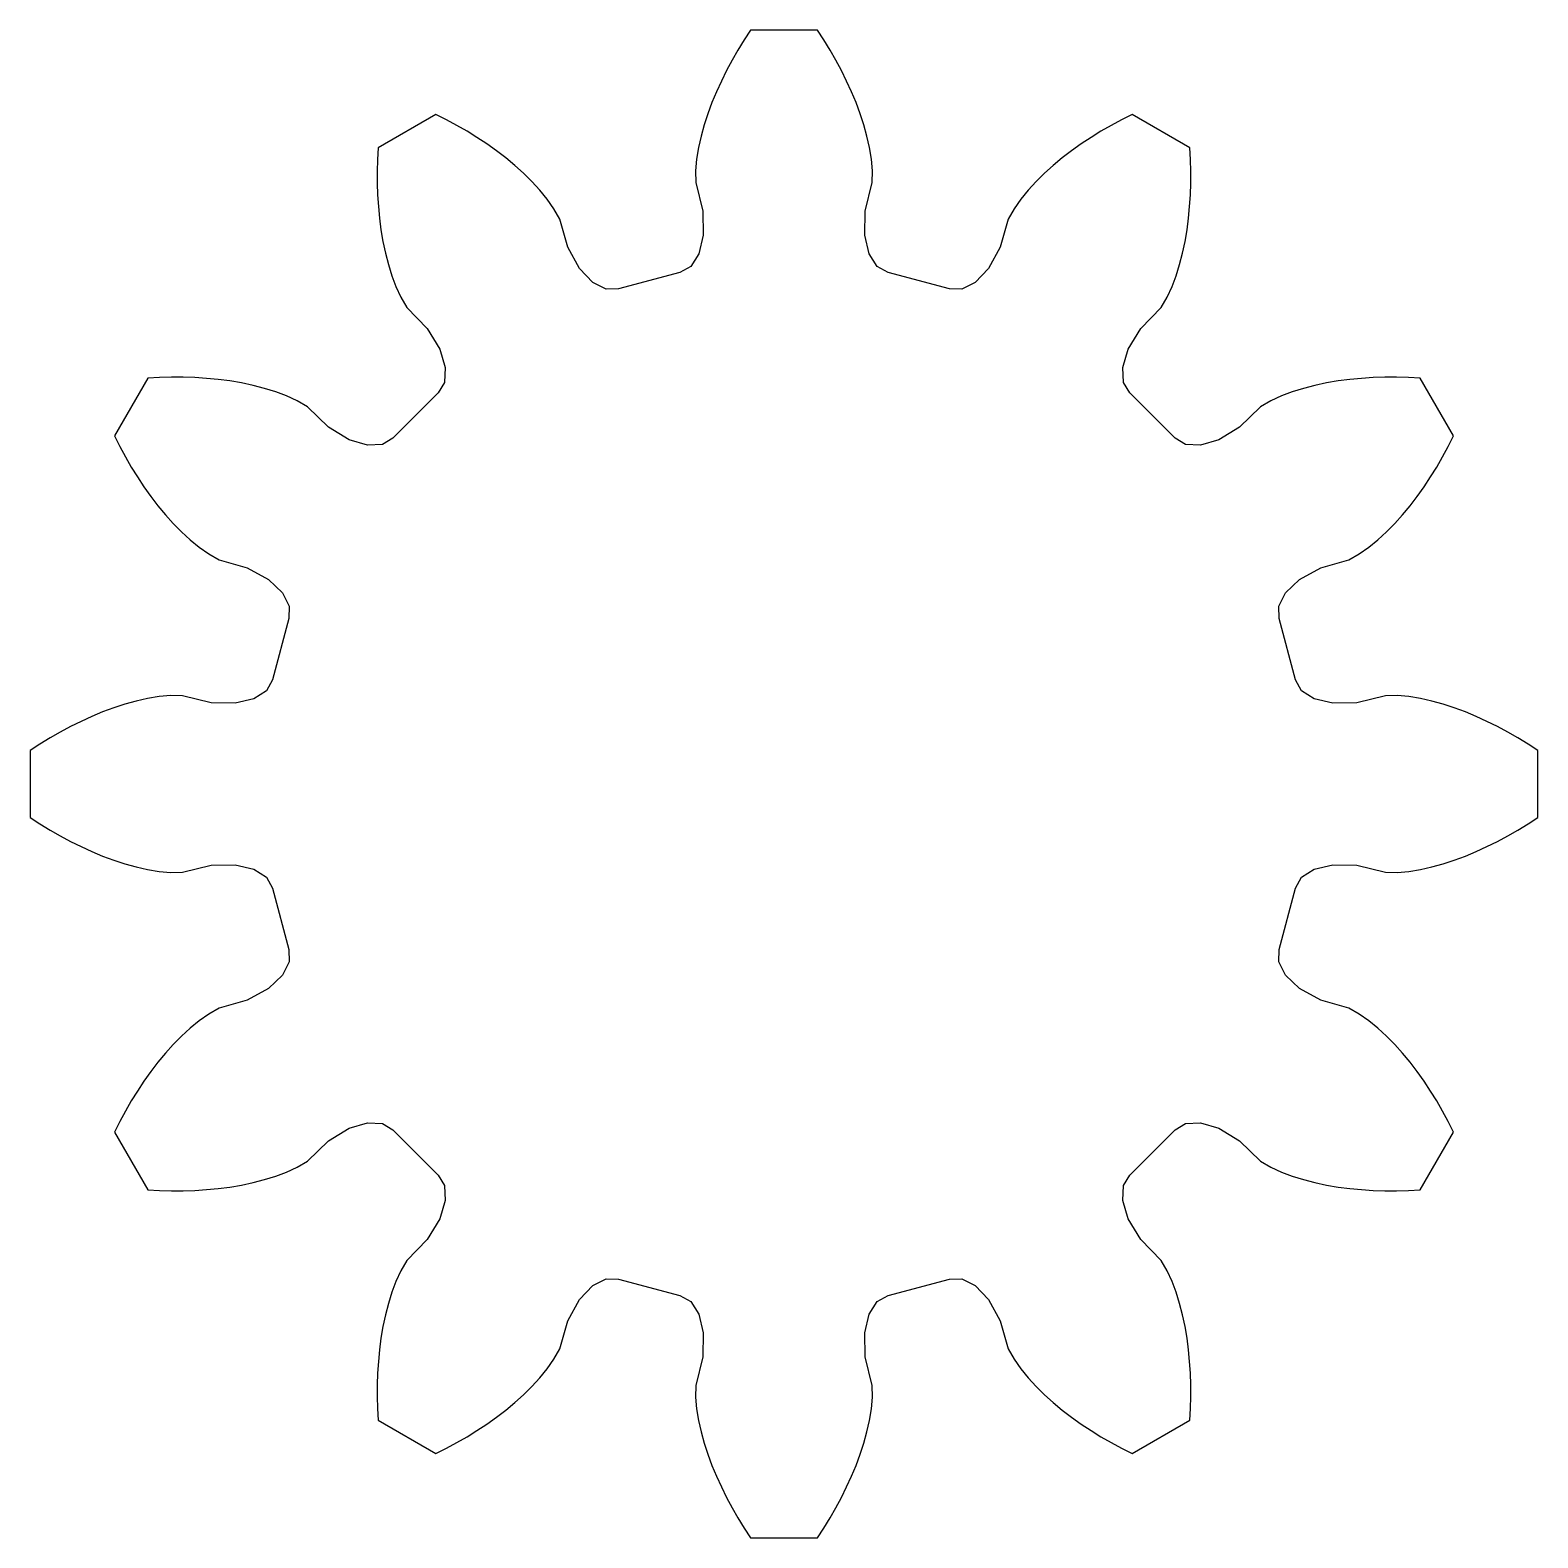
# Model space of a CAD drawing. Extents: x -0.55 to 0.55, y -0.55 to 0.55.
import ezdxf

# ---------------------------------------------------------------- set-up
doc = ezdxf.new("R2010")
doc.units = 0
doc.header["$MEASUREMENT"] = 0

msp = doc.modelspace()

# ---------------------------------------------------------------- linework, layer by layer
for p, q in [((-0.0244, 0.5506), (-0.0291, 0.5435)), ((0.0244, 0.5506), (-0.0244, 0.5506)), ((0.0291, 0.5435), (0.0244, 0.5506)), ((-0.0291, 0.5435), (-0.0336, 0.5361)), ((0.0336, 0.5361), (0.0291, 0.5435)), ((-0.0379, 0.5287), (-0.0419, 0.5211)), ((-0.0336, 0.5361), (-0.0379, 0.5287)), ((0.0379, 0.5287), (0.0336, 0.5361)), ((0.0419, 0.5211), (0.0379, 0.5287)), ((-0.0419, 0.5211), (-0.0457, 0.5134)), ((0.0457, 0.5134), (0.0419, 0.5211)), ((-0.0457, 0.5134), (-0.0493, 0.5056)), ((0.0493, 0.5056), (0.0457, 0.5134)), ((-0.0526, 0.4977), (-0.0556, 0.4896)), ((-0.0493, 0.5056), (-0.0526, 0.4977)), ((0.0526, 0.4977), (0.0493, 0.5056)), ((0.0556, 0.4896), (0.0526, 0.4977)), ((-0.2542, 0.4891), (-0.2965, 0.4646)), ((-0.2465, 0.4852), (-0.2542, 0.4891)), ((-0.239, 0.4811), (-0.2465, 0.4852)), ((-0.0556, 0.4896), (-0.0582, 0.4815)), ((0.0582, 0.4815), (0.0556, 0.4896)), ((0.2465, 0.4852), (0.239, 0.4811)), ((0.2542, 0.4891), (0.2465, 0.4852)), ((0.2965, 0.4646), (0.2542, 0.4891)), ((-0.2315, 0.4768), (-0.239, 0.4811)), ((-0.2243, 0.4722), (-0.2315, 0.4768)), ((-0.0582, 0.4815), (-0.0605, 0.4732)), ((0.0605, 0.4732), (0.0582, 0.4815)), ((0.2315, 0.4768), (0.2243, 0.4722)), ((0.239, 0.4811), (0.2315, 0.4768)), ((-0.2965, 0.4646), (-0.2969, 0.4561)), ((-0.2171, 0.4675), (-0.2243, 0.4722)), ((-0.2101, 0.4625), (-0.2171, 0.4675)), ((-0.0624, 0.4648), (-0.0638, 0.4563)), ((-0.0605, 0.4732), (-0.0624, 0.4648)), ((0.0624, 0.4648), (0.0605, 0.4732)), ((0.0638, 0.4563), (0.0624, 0.4648)), ((0.2171, 0.4675), (0.2101, 0.4625)), ((0.2243, 0.4722), (0.2171, 0.4675)), ((0.2969, 0.4561), (0.2965, 0.4646)), ((-0.2969, 0.4561), (-0.2972, 0.4475)), ((-0.2033, 0.4573), (-0.2101, 0.4625)), ((-0.1967, 0.4518), (-0.2033, 0.4573)), ((-0.1903, 0.4461), (-0.1967, 0.4518)), ((-0.0638, 0.4563), (-0.0646, 0.4478)), ((0.0646, 0.4478), (0.0638, 0.4563)), ((0.1967, 0.4518), (0.1903, 0.4461)), ((0.2033, 0.4573), (0.1967, 0.4518)), ((0.2101, 0.4625), (0.2033, 0.4573)), ((0.2972, 0.4475), (0.2969, 0.4561)), ((-0.2972, 0.4475), (-0.2971, 0.4389)), ((-0.1842, 0.4401), (-0.1903, 0.4461)), ((-0.0646, 0.4478), (-0.0645, 0.4393)), ((0.0645, 0.4393), (0.0646, 0.4478)), ((0.1903, 0.4461), (0.1842, 0.4401)), ((0.2971, 0.4389), (0.2972, 0.4475)), ((-0.2971, 0.4389), (-0.2969, 0.4304)), ((-0.2969, 0.4304), (-0.2963, 0.4218)), ((-0.1783, 0.4337), (-0.1842, 0.4401)), ((-0.1729, 0.4271), (-0.1783, 0.4337)), ((-0.0645, 0.4393), (-0.0594, 0.4184)), ((0.0594, 0.4184), (0.0645, 0.4393)), ((0.1783, 0.4337), (0.1729, 0.4271)), ((0.1842, 0.4401), (0.1783, 0.4337)), ((0.2963, 0.4218), (0.2969, 0.4304)), ((0.2969, 0.4304), (0.2971, 0.4389)), ((-0.2963, 0.4218), (-0.2955, 0.4132)), ((-0.168, 0.4201), (-0.1729, 0.4271)), ((-0.1638, 0.4126), (-0.168, 0.4201)), ((0.168, 0.4201), (0.1638, 0.4126)), ((0.1729, 0.4271), (0.168, 0.4201)), ((0.2955, 0.4132), (0.2963, 0.4218)), ((-0.2955, 0.4132), (-0.2944, 0.4047)), ((-0.1578, 0.392), (-0.1638, 0.4126)), ((-0.0594, 0.4184), (-0.059, 0.4008)), ((0.059, 0.4008), (0.0594, 0.4184)), ((0.1638, 0.4126), (0.1578, 0.392)), ((0.2944, 0.4047), (0.2955, 0.4132)), ((-0.2944, 0.4047), (-0.293, 0.3963)), ((-0.059, 0.4008), (-0.0622, 0.3872)), ((0.0622, 0.3872), (0.059, 0.4008)), ((0.293, 0.3963), (0.2944, 0.4047)), ((-0.293, 0.3963), (-0.2911, 0.3878)), ((-0.2911, 0.3878), (-0.289, 0.3795)), ((-0.1493, 0.3766), (-0.1578, 0.392)), ((-0.0622, 0.3872), (-0.0681, 0.378)), ((0.0681, 0.378), (0.0622, 0.3872)), ((0.1578, 0.392), (0.1493, 0.3766)), ((0.289, 0.3795), (0.2911, 0.3878)), ((0.2911, 0.3878), (0.293, 0.3963)), ((-0.289, 0.3795), (-0.2865, 0.3713)), ((-0.1397, 0.3664), (-0.1493, 0.3766)), ((-0.0681, 0.378), (-0.076, 0.3737)), ((0.076, 0.3737), (0.0681, 0.378)), ((0.1493, 0.3766), (0.1397, 0.3664)), ((0.2865, 0.3713), (0.289, 0.3795)), ((-0.2865, 0.3713), (-0.2835, 0.3633)), ((-0.13, 0.3615), (-0.1397, 0.3664)), ((-0.076, 0.3737), (-0.121, 0.3617)), ((0.121, 0.3617), (0.076, 0.3737)), ((0.1397, 0.3664), (0.13, 0.3615)), ((0.2835, 0.3633), (0.2865, 0.3713)), ((-0.2835, 0.3633), (-0.2799, 0.3555)), ((-0.2799, 0.3555), (-0.2755, 0.3481)), ((-0.121, 0.3617), (-0.13, 0.3615)), ((0.13, 0.3615), (0.121, 0.3617)), ((0.2755, 0.3481), (0.2799, 0.3555)), ((0.2799, 0.3555), (0.2835, 0.3633)), ((-0.2755, 0.3481), (-0.2606, 0.3326)), ((0.2606, 0.3326), (0.2755, 0.3481)), ((-0.2606, 0.3326), (-0.2515, 0.3176)), ((0.2515, 0.3176), (0.2606, 0.3326)), ((-0.2515, 0.3176), (-0.2474, 0.3042)), ((0.2474, 0.3042), (0.2515, 0.3176)), ((-0.2474, 0.3042), (-0.248, 0.2933)), ((0.248, 0.2933), (0.2474, 0.3042)), ((-0.4646, 0.2965), (-0.4891, 0.2542)), ((-0.4561, 0.2969), (-0.4646, 0.2965)), ((-0.4475, 0.2972), (-0.4561, 0.2969)), ((-0.4389, 0.2971), (-0.4475, 0.2972)), ((-0.4304, 0.2969), (-0.4389, 0.2971)), ((-0.4218, 0.2963), (-0.4304, 0.2969)), ((-0.4132, 0.2955), (-0.4218, 0.2963)), ((-0.4047, 0.2944), (-0.4132, 0.2955)), ((-0.3963, 0.293), (-0.4047, 0.2944)), ((-0.3878, 0.2911), (-0.3963, 0.293)), ((-0.3795, 0.289), (-0.3878, 0.2911)), ((-0.3713, 0.2865), (-0.3795, 0.289)), ((-0.3633, 0.2835), (-0.3713, 0.2865)), ((-0.248, 0.2933), (-0.2527, 0.2856)), ((0.2527, 0.2856), (0.248, 0.2933)), ((0.3713, 0.2865), (0.3633, 0.2835)), ((0.3795, 0.289), (0.3713, 0.2865)), ((0.3878, 0.2911), (0.3795, 0.289)), ((0.3963, 0.293), (0.3878, 0.2911)), ((0.4047, 0.2944), (0.3963, 0.293)), ((0.4132, 0.2955), (0.4047, 0.2944)), ((0.4218, 0.2963), (0.4132, 0.2955)), ((0.4304, 0.2969), (0.4218, 0.2963)), ((0.4389, 0.2971), (0.4304, 0.2969)), ((0.4475, 0.2972), (0.4389, 0.2971)), ((0.4561, 0.2969), (0.4475, 0.2972)), ((0.4646, 0.2965), (0.4561, 0.2969)), ((0.4891, 0.2542), (0.4646, 0.2965)), ((-0.3555, 0.2799), (-0.3633, 0.2835)), ((-0.3481, 0.2755), (-0.3555, 0.2799)), ((-0.3326, 0.2606), (-0.3481, 0.2755)), ((-0.2527, 0.2856), (-0.2856, 0.2527)), ((0.2856, 0.2527), (0.2527, 0.2856)), ((0.3481, 0.2755), (0.3326, 0.2606)), ((0.3555, 0.2799), (0.3481, 0.2755)), ((0.3633, 0.2835), (0.3555, 0.2799)), ((-0.4891, 0.2542), (-0.4852, 0.2465)), ((-0.3176, 0.2515), (-0.3326, 0.2606)), ((0.3326, 0.2606), (0.3176, 0.2515)), ((0.4852, 0.2465), (0.4891, 0.2542)), ((-0.4852, 0.2465), (-0.4811, 0.239)), ((-0.3042, 0.2474), (-0.3176, 0.2515)), ((-0.2933, 0.248), (-0.3042, 0.2474)), ((-0.2856, 0.2527), (-0.2933, 0.248)), ((0.2933, 0.248), (0.2856, 0.2527)), ((0.3042, 0.2474), (0.2933, 0.248)), ((0.3176, 0.2515), (0.3042, 0.2474)), ((0.4811, 0.239), (0.4852, 0.2465)), ((-0.4811, 0.239), (-0.4768, 0.2315)), ((-0.4768, 0.2315), (-0.4722, 0.2243)), ((0.4722, 0.2243), (0.4768, 0.2315)), ((0.4768, 0.2315), (0.4811, 0.239)), ((-0.4722, 0.2243), (-0.4675, 0.2171)), ((0.4675, 0.2171), (0.4722, 0.2243)), ((-0.4675, 0.2171), (-0.4625, 0.2101)), ((-0.4625, 0.2101), (-0.4573, 0.2033)), ((0.4573, 0.2033), (0.4625, 0.2101)), ((0.4625, 0.2101), (0.4675, 0.2171)), ((-0.4573, 0.2033), (-0.4518, 0.1967)), ((0.4518, 0.1967), (0.4573, 0.2033)), ((-0.4518, 0.1967), (-0.4461, 0.1903)), ((-0.4461, 0.1903), (-0.4401, 0.1842)), ((0.4401, 0.1842), (0.4461, 0.1903)), ((0.4461, 0.1903), (0.4518, 0.1967)), ((-0.4401, 0.1842), (-0.4337, 0.1783)), ((-0.4337, 0.1783), (-0.4271, 0.1729)), ((0.4271, 0.1729), (0.4337, 0.1783)), ((0.4337, 0.1783), (0.4401, 0.1842)), ((-0.4271, 0.1729), (-0.4201, 0.168)), ((-0.4201, 0.168), (-0.4126, 0.1638)), ((0.4126, 0.1638), (0.4201, 0.168)), ((0.4201, 0.168), (0.4271, 0.1729)), ((-0.4126, 0.1638), (-0.392, 0.1578)), ((-0.392, 0.1578), (-0.3766, 0.1493)), ((0.3766, 0.1493), (0.392, 0.1578)), ((0.392, 0.1578), (0.4126, 0.1638)), ((-0.3766, 0.1493), (-0.3664, 0.1397)), ((0.3664, 0.1397), (0.3766, 0.1493)), ((-0.3664, 0.1397), (-0.3615, 0.13)), ((0.3615, 0.13), (0.3664, 0.1397)), ((-0.3615, 0.13), (-0.3617, 0.121)), ((0.3617, 0.121), (0.3615, 0.13)), ((-0.3617, 0.121), (-0.3737, 0.076)), ((0.3737, 0.076), (0.3617, 0.121)), ((-0.378, 0.0681), (-0.3872, 0.0622)), ((-0.3737, 0.076), (-0.378, 0.0681)), ((0.378, 0.0681), (0.3737, 0.076)), ((0.3872, 0.0622), (0.378, 0.0681)), ((-0.4896, 0.0556), (-0.4977, 0.0526)), ((-0.4815, 0.0582), (-0.4896, 0.0556)), ((-0.4732, 0.0605), (-0.4815, 0.0582)), ((-0.4648, 0.0624), (-0.4732, 0.0605)), ((-0.4563, 0.0638), (-0.4648, 0.0624)), ((-0.4478, 0.0646), (-0.4563, 0.0638)), ((-0.4393, 0.0645), (-0.4478, 0.0646)), ((-0.4184, 0.0594), (-0.4393, 0.0645)), ((-0.4008, 0.059), (-0.4184, 0.0594)), ((-0.3872, 0.0622), (-0.4008, 0.059)), ((0.4008, 0.059), (0.3872, 0.0622)), ((0.4184, 0.0594), (0.4008, 0.059)), ((0.4393, 0.0645), (0.4184, 0.0594)), ((0.4478, 0.0646), (0.4393, 0.0645)), ((0.4563, 0.0638), (0.4478, 0.0646)), ((0.4648, 0.0624), (0.4563, 0.0638)), ((0.4732, 0.0605), (0.4648, 0.0624)), ((0.4815, 0.0582), (0.4732, 0.0605)), ((0.4896, 0.0556), (0.4815, 0.0582)), ((0.4977, 0.0526), (0.4896, 0.0556)), ((-0.5134, 0.0457), (-0.5211, 0.0419)), ((-0.5056, 0.0493), (-0.5134, 0.0457)), ((-0.4977, 0.0526), (-0.5056, 0.0493)), ((0.5056, 0.0493), (0.4977, 0.0526)), ((0.5134, 0.0457), (0.5056, 0.0493)), ((0.5211, 0.0419), (0.5134, 0.0457)), ((-0.5361, 0.0336), (-0.5435, 0.0291)), ((-0.5287, 0.0379), (-0.5361, 0.0336)), ((-0.5211, 0.0419), (-0.5287, 0.0379)), ((0.5287, 0.0379), (0.5211, 0.0419)), ((0.5361, 0.0336), (0.5287, 0.0379)), ((0.5435, 0.0291), (0.5361, 0.0336)), ((-0.5435, 0.0291), (-0.5506, 0.0244)), ((-0.5506, 0.0244), (-0.5506, -0.0244)), ((0.5506, 0.0244), (0.5435, 0.0291)), ((0.5506, -0.0244), (0.5506, 0.0244)), ((-0.5506, -0.0244), (-0.5435, -0.0291)), ((-0.5435, -0.0291), (-0.5361, -0.0336)), ((0.5361, -0.0336), (0.5435, -0.0291)), ((0.5435, -0.0291), (0.5506, -0.0244)), ((-0.5361, -0.0336), (-0.5287, -0.0379)), ((-0.5287, -0.0379), (-0.5211, -0.0419)), ((-0.5211, -0.0419), (-0.5134, -0.0457)), ((0.5134, -0.0457), (0.5211, -0.0419)), ((0.5211, -0.0419), (0.5287, -0.0379)), ((0.5287, -0.0379), (0.5361, -0.0336)), ((-0.5134, -0.0457), (-0.5056, -0.0493)), ((-0.5056, -0.0493), (-0.4977, -0.0526)), ((-0.4977, -0.0526), (-0.4896, -0.0556)), ((0.4896, -0.0556), (0.4977, -0.0526)), ((0.4977, -0.0526), (0.5056, -0.0493)), ((0.5056, -0.0493), (0.5134, -0.0457)), ((-0.4896, -0.0556), (-0.4815, -0.0582)), ((-0.4815, -0.0582), (-0.4732, -0.0605)), ((-0.4732, -0.0605), (-0.4648, -0.0624)), ((-0.4648, -0.0624), (-0.4563, -0.0638)), ((-0.4563, -0.0638), (-0.4478, -0.0646)), ((-0.4478, -0.0646), (-0.4393, -0.0645)), ((-0.4393, -0.0645), (-0.4184, -0.0594)), ((-0.4184, -0.0594), (-0.4008, -0.059)), ((-0.4008, -0.059), (-0.3872, -0.0622)), ((-0.3872, -0.0622), (-0.378, -0.0681)), ((0.378, -0.0681), (0.3872, -0.0622)), ((0.3872, -0.0622), (0.4008, -0.059)), ((0.4008, -0.059), (0.4184, -0.0594)), ((0.4184, -0.0594), (0.4393, -0.0645)), ((0.4393, -0.0645), (0.4478, -0.0646)), ((0.4478, -0.0646), (0.4563, -0.0638)), ((0.4563, -0.0638), (0.4648, -0.0624)), ((0.4648, -0.0624), (0.4732, -0.0605)), ((0.4732, -0.0605), (0.4815, -0.0582)), ((0.4815, -0.0582), (0.4896, -0.0556)), ((-0.378, -0.0681), (-0.3737, -0.076)), ((-0.3737, -0.076), (-0.3617, -0.121)), ((0.3617, -0.121), (0.3737, -0.076)), ((0.3737, -0.076), (0.378, -0.0681)), ((-0.3617, -0.121), (-0.3615, -0.13)), ((0.3615, -0.13), (0.3617, -0.121)), ((-0.3615, -0.13), (-0.3664, -0.1397)), ((0.3664, -0.1397), (0.3615, -0.13)), ((-0.3664, -0.1397), (-0.3766, -0.1493)), ((0.3766, -0.1493), (0.3664, -0.1397)), ((-0.3766, -0.1493), (-0.392, -0.1578)), ((0.392, -0.1578), (0.3766, -0.1493)), ((-0.4126, -0.1638), (-0.4201, -0.168)), ((-0.392, -0.1578), (-0.4126, -0.1638)), ((0.4126, -0.1638), (0.392, -0.1578)), ((0.4201, -0.168), (0.4126, -0.1638)), ((-0.4271, -0.1729), (-0.4337, -0.1783)), ((-0.4201, -0.168), (-0.4271, -0.1729)), ((0.4271, -0.1729), (0.4201, -0.168)), ((0.4337, -0.1783), (0.4271, -0.1729)), ((-0.4401, -0.1842), (-0.4461, -0.1903)), ((-0.4337, -0.1783), (-0.4401, -0.1842)), ((0.4401, -0.1842), (0.4337, -0.1783)), ((0.4461, -0.1903), (0.4401, -0.1842)), ((-0.4518, -0.1967), (-0.4573, -0.2033)), ((-0.4461, -0.1903), (-0.4518, -0.1967)), ((0.4518, -0.1967), (0.4461, -0.1903)), ((0.4573, -0.2033), (0.4518, -0.1967)), ((-0.4573, -0.2033), (-0.4625, -0.2101)), ((0.4625, -0.2101), (0.4573, -0.2033)), ((-0.4675, -0.2171), (-0.4722, -0.2243)), ((-0.4625, -0.2101), (-0.4675, -0.2171)), ((0.4675, -0.2171), (0.4625, -0.2101)), ((0.4722, -0.2243), (0.4675, -0.2171)), ((-0.4722, -0.2243), (-0.4768, -0.2315)), ((0.4768, -0.2315), (0.4722, -0.2243)), ((-0.4811, -0.239), (-0.4852, -0.2465)), ((-0.4768, -0.2315), (-0.4811, -0.239)), ((0.4811, -0.239), (0.4768, -0.2315)), ((0.4852, -0.2465), (0.4811, -0.239)), ((-0.4852, -0.2465), (-0.4891, -0.2542)), ((-0.3326, -0.2606), (-0.3176, -0.2515)), ((-0.3176, -0.2515), (-0.3042, -0.2474)), ((-0.3042, -0.2474), (-0.2933, -0.248)), ((-0.2933, -0.248), (-0.2856, -0.2527)), ((-0.2856, -0.2527), (-0.2527, -0.2856)), ((0.2527, -0.2856), (0.2856, -0.2527)), ((0.2856, -0.2527), (0.2933, -0.248)), ((0.2933, -0.248), (0.3042, -0.2474)), ((0.3042, -0.2474), (0.3176, -0.2515)), ((0.3176, -0.2515), (0.3326, -0.2606)), ((0.4891, -0.2542), (0.4852, -0.2465)), ((-0.4891, -0.2542), (-0.4646, -0.2965)), ((-0.3481, -0.2755), (-0.3326, -0.2606)), ((0.3326, -0.2606), (0.3481, -0.2755)), ((0.4646, -0.2965), (0.4891, -0.2542)), ((-0.3713, -0.2865), (-0.3633, -0.2835)), ((-0.3633, -0.2835), (-0.3555, -0.2799)), ((-0.3555, -0.2799), (-0.3481, -0.2755)), ((-0.2527, -0.2856), (-0.248, -0.2933)), ((0.248, -0.2933), (0.2527, -0.2856)), ((0.3481, -0.2755), (0.3555, -0.2799)), ((0.3555, -0.2799), (0.3633, -0.2835)), ((0.3633, -0.2835), (0.3713, -0.2865)), ((-0.4646, -0.2965), (-0.4561, -0.2969)), ((-0.4561, -0.2969), (-0.4475, -0.2972)), ((-0.4475, -0.2972), (-0.4389, -0.2971)), ((-0.4389, -0.2971), (-0.4304, -0.2969)), ((-0.4304, -0.2969), (-0.4218, -0.2963)), ((-0.4218, -0.2963), (-0.4132, -0.2955)), ((-0.4132, -0.2955), (-0.4047, -0.2944)), ((-0.4047, -0.2944), (-0.3963, -0.293)), ((-0.3963, -0.293), (-0.3878, -0.2911)), ((-0.3878, -0.2911), (-0.3795, -0.289)), ((-0.3795, -0.289), (-0.3713, -0.2865)), ((-0.248, -0.2933), (-0.2474, -0.3042)), ((0.2474, -0.3042), (0.248, -0.2933)), ((0.3713, -0.2865), (0.3795, -0.289)), ((0.3795, -0.289), (0.3878, -0.2911)), ((0.3878, -0.2911), (0.3963, -0.293)), ((0.3963, -0.293), (0.4047, -0.2944)), ((0.4047, -0.2944), (0.4132, -0.2955)), ((0.4132, -0.2955), (0.4218, -0.2963)), ((0.4218, -0.2963), (0.4304, -0.2969)), ((0.4304, -0.2969), (0.4389, -0.2971)), ((0.4389, -0.2971), (0.4475, -0.2972)), ((0.4475, -0.2972), (0.4561, -0.2969)), ((0.4561, -0.2969), (0.4646, -0.2965)), ((-0.2474, -0.3042), (-0.2515, -0.3176)), ((0.2515, -0.3176), (0.2474, -0.3042)), ((-0.2515, -0.3176), (-0.2606, -0.3326)), ((0.2606, -0.3326), (0.2515, -0.3176)), ((-0.2606, -0.3326), (-0.2755, -0.3481)), ((0.2755, -0.3481), (0.2606, -0.3326)), ((-0.2755, -0.3481), (-0.2799, -0.3555)), ((0.2799, -0.3555), (0.2755, -0.3481)), ((-0.2835, -0.3633), (-0.2865, -0.3713)), ((-0.2799, -0.3555), (-0.2835, -0.3633)), ((-0.1397, -0.3664), (-0.13, -0.3615)), ((-0.13, -0.3615), (-0.121, -0.3617)), ((-0.121, -0.3617), (-0.076, -0.3737)), ((0.076, -0.3737), (0.121, -0.3617)), ((0.121, -0.3617), (0.13, -0.3615)), ((0.13, -0.3615), (0.1397, -0.3664)), ((0.2835, -0.3633), (0.2799, -0.3555)), ((0.2865, -0.3713), (0.2835, -0.3633)), ((-0.2865, -0.3713), (-0.289, -0.3795)), ((-0.1493, -0.3766), (-0.1397, -0.3664)), ((-0.076, -0.3737), (-0.0681, -0.378)), ((0.0681, -0.378), (0.076, -0.3737)), ((0.1397, -0.3664), (0.1493, -0.3766)), ((0.289, -0.3795), (0.2865, -0.3713)), ((-0.289, -0.3795), (-0.2911, -0.3878)), ((-0.1578, -0.392), (-0.1493, -0.3766)), ((-0.0681, -0.378), (-0.0622, -0.3872)), ((0.0622, -0.3872), (0.0681, -0.378)), ((0.1493, -0.3766), (0.1578, -0.392)), ((0.2911, -0.3878), (0.289, -0.3795)), ((-0.293, -0.3963), (-0.2944, -0.4047)), ((-0.2911, -0.3878), (-0.293, -0.3963)), ((-0.1638, -0.4126), (-0.1578, -0.392)), ((-0.0622, -0.3872), (-0.059, -0.4008)), ((0.059, -0.4008), (0.0622, -0.3872)), ((0.1578, -0.392), (0.1638, -0.4126)), ((0.293, -0.3963), (0.2911, -0.3878)), ((0.2944, -0.4047), (0.293, -0.3963)), ((-0.2944, -0.4047), (-0.2955, -0.4132)), ((-0.059, -0.4008), (-0.0594, -0.4184)), ((0.0594, -0.4184), (0.059, -0.4008)), ((0.2955, -0.4132), (0.2944, -0.4047)), ((-0.2955, -0.4132), (-0.2963, -0.4218)), ((-0.168, -0.4201), (-0.1638, -0.4126)), ((-0.0594, -0.4184), (-0.0645, -0.4393)), ((0.0645, -0.4393), (0.0594, -0.4184)), ((0.1638, -0.4126), (0.168, -0.4201)), ((0.2963, -0.4218), (0.2955, -0.4132)), ((-0.2963, -0.4218), (-0.2969, -0.4304)), ((-0.1783, -0.4337), (-0.1729, -0.4271)), ((-0.1729, -0.4271), (-0.168, -0.4201)), ((0.168, -0.4201), (0.1729, -0.4271)), ((0.1729, -0.4271), (0.1783, -0.4337)), ((0.2969, -0.4304), (0.2963, -0.4218)), ((-0.2971, -0.4389), (-0.2972, -0.4475)), ((-0.2969, -0.4304), (-0.2971, -0.4389)), ((-0.1903, -0.4461), (-0.1842, -0.4401)), ((-0.1842, -0.4401), (-0.1783, -0.4337)), ((-0.0645, -0.4393), (-0.0646, -0.4478)), ((0.0646, -0.4478), (0.0645, -0.4393)), ((0.1783, -0.4337), (0.1842, -0.4401)), ((0.1842, -0.4401), (0.1903, -0.4461)), ((0.2971, -0.4389), (0.2969, -0.4304)), ((0.2972, -0.4475), (0.2971, -0.4389)), ((-0.2972, -0.4475), (-0.2969, -0.4561)), ((-0.1967, -0.4518), (-0.1903, -0.4461)), ((-0.0646, -0.4478), (-0.0638, -0.4563)), ((0.0638, -0.4563), (0.0646, -0.4478)), ((0.1903, -0.4461), (0.1967, -0.4518)), ((0.2969, -0.4561), (0.2972, -0.4475)), ((-0.2969, -0.4561), (-0.2965, -0.4646)), ((-0.2171, -0.4675), (-0.2101, -0.4625)), ((-0.2101, -0.4625), (-0.2033, -0.4573)), ((-0.2033, -0.4573), (-0.1967, -0.4518)), ((-0.0638, -0.4563), (-0.0624, -0.4648)), ((0.0624, -0.4648), (0.0638, -0.4563)), ((0.1967, -0.4518), (0.2033, -0.4573)), ((0.2033, -0.4573), (0.2101, -0.4625)), ((0.2101, -0.4625), (0.2171, -0.4675)), ((0.2965, -0.4646), (0.2969, -0.4561)), ((-0.2965, -0.4646), (-0.2542, -0.4891)), ((-0.2315, -0.4768), (-0.2243, -0.4722)), ((-0.2243, -0.4722), (-0.2171, -0.4675)), ((-0.0624, -0.4648), (-0.0605, -0.4732)), ((-0.0605, -0.4732), (-0.0582, -0.4815)), ((0.0582, -0.4815), (0.0605, -0.4732)), ((0.0605, -0.4732), (0.0624, -0.4648)), ((0.2171, -0.4675), (0.2243, -0.4722)), ((0.2243, -0.4722), (0.2315, -0.4768)), ((0.2542, -0.4891), (0.2965, -0.4646)), ((-0.2465, -0.4852), (-0.239, -0.4811)), ((-0.239, -0.4811), (-0.2315, -0.4768)), ((-0.0582, -0.4815), (-0.0556, -0.4896)), ((0.0556, -0.4896), (0.0582, -0.4815)), ((0.2315, -0.4768), (0.239, -0.4811)), ((0.239, -0.4811), (0.2465, -0.4852)), ((-0.2542, -0.4891), (-0.2465, -0.4852)), ((-0.0556, -0.4896), (-0.0526, -0.4977)), ((0.0526, -0.4977), (0.0556, -0.4896)), ((0.2465, -0.4852), (0.2542, -0.4891)), ((-0.0526, -0.4977), (-0.0493, -0.5056)), ((-0.0493, -0.5056), (-0.0457, -0.5134)), ((0.0457, -0.5134), (0.0493, -0.5056)), ((0.0493, -0.5056), (0.0526, -0.4977)), ((-0.0457, -0.5134), (-0.0419, -0.5211)), ((0.0419, -0.5211), (0.0457, -0.5134)), ((-0.0419, -0.5211), (-0.0379, -0.5287)), ((0.0379, -0.5287), (0.0419, -0.5211)), ((-0.0379, -0.5287), (-0.0336, -0.5361)), ((-0.0336, -0.5361), (-0.0291, -0.5435)), ((0.0291, -0.5435), (0.0336, -0.5361)), ((0.0336, -0.5361), (0.0379, -0.5287)), ((-0.0291, -0.5435), (-0.0244, -0.5506)), ((-0.0244, -0.5506), (0.0244, -0.5506)), ((0.0244, -0.5506), (0.0291, -0.5435))]:
    msp.add_line(p, q)
msp.add_circle((0, 0), 0)

doc.saveas('drawing.dxf')
